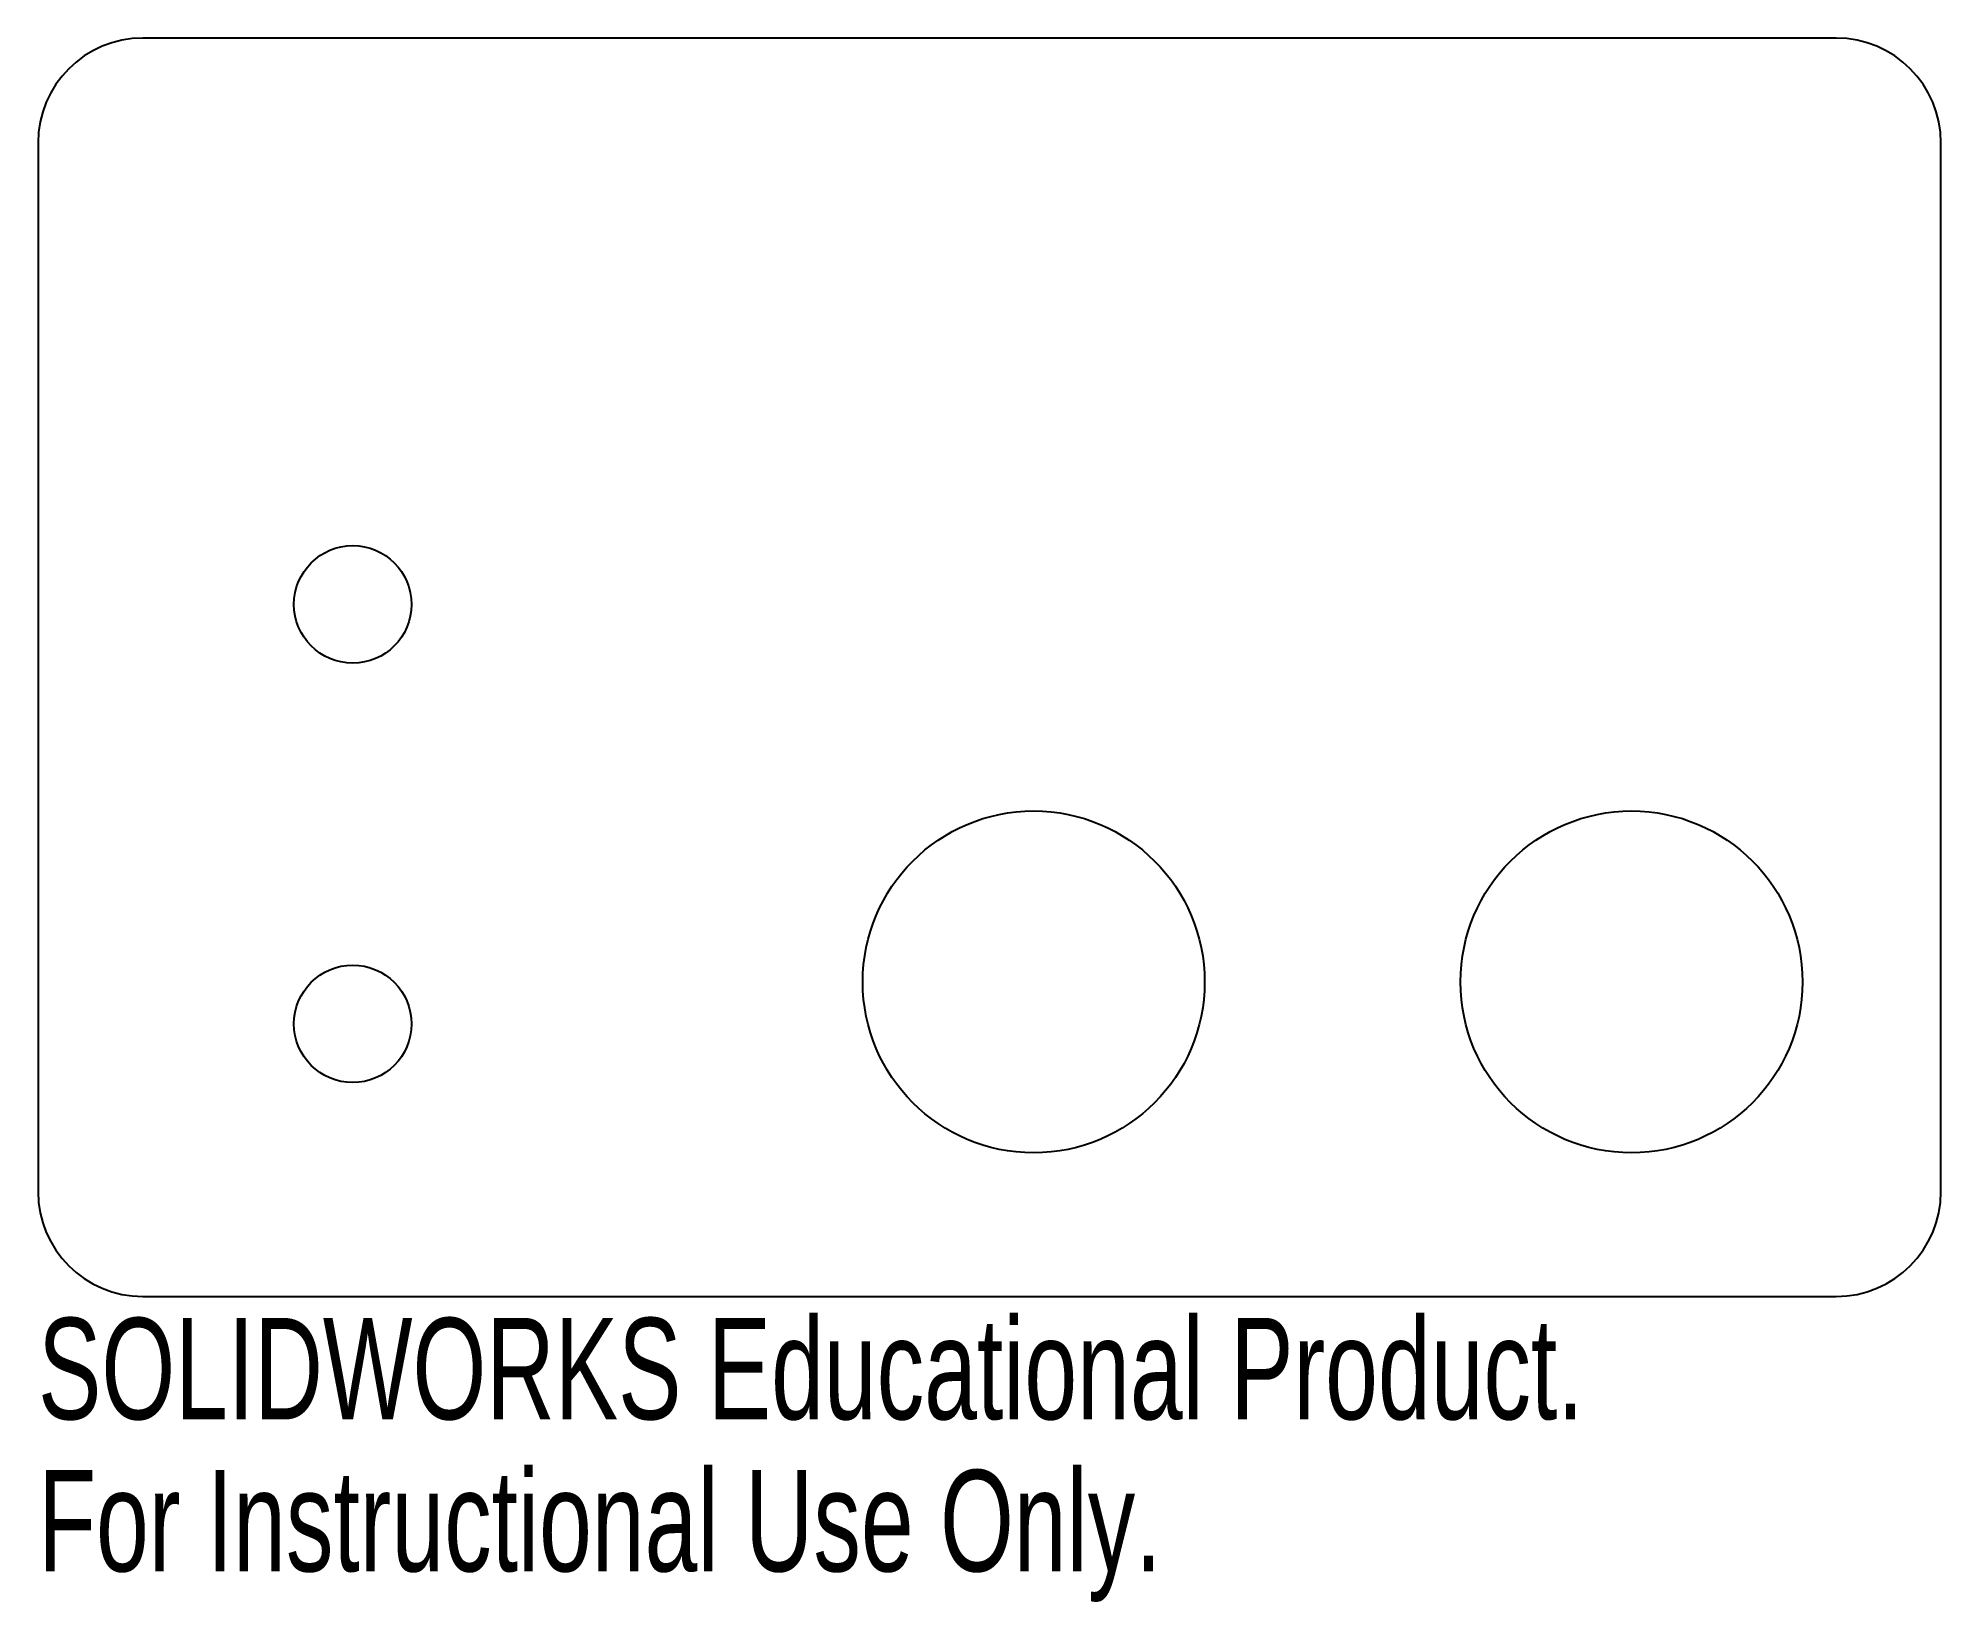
# Model space of a CAD drawing. Header units: millimetres. Extents: x -15 to 75.7, y -44.6 to 30.
import ezdxf

# ---------------------------------------------------------------- set-up
doc = ezdxf.new("R2010")
doc.units = ezdxf.units.MM
doc.styles.add('SLDTEXTSTYLE0', font='TXT', dxfattribs={"width": 0.7})

msp = doc.modelspace()

# ---------------------------------------------------------------- linework, layer by layer
at = {"color": 7, "linetype": 'Continuous', "lineweight": 25}
for p, q in [((70.712, 30), (-10, 30)), ((-15, 25), (-15, -25)), ((75.712, -25), (75.712, 25)), ((-10, -30), (70.712, -30))]:
    msp.add_line(p, q, dxfattribs=at)
for centre, radius in [((0, 3), 2.8), ((32.462, -15), 8.15), ((60.962, -15), 8.15), ((0, -17), 2.8)]:
    msp.add_circle(centre, radius, dxfattribs=at)
for centre, start, end in [((-10, 25), 90, 180), ((70.712, 25), 0, 90), ((-10, -25), 180, 270), ((70.712, -25), 270, 0)]:
    msp.add_arc(centre, 5, start, end, dxfattribs=at)

# ---------------------------------------------------------------- texts
at = {"color": 7, "linetype": 'Continuous', "char_height": 4.83362, "attachment_point": 1, "style": 'SLDTEXTSTYLE0'}
for s, insert in [('SOLIDWORKS Educational Product.', (-15, -31.02)), ('For Instructional Use Only.', (-15, -38.27))]:
    msp.add_mtext(s, dxfattribs=dict(at, insert=insert))

doc.saveas('drawing.dxf')
